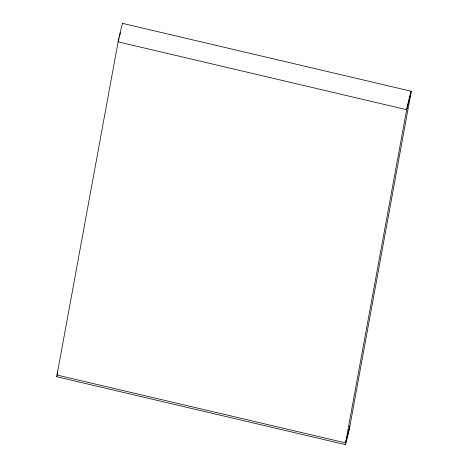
<?xml version="1.0" encoding="UTF-8"?>
<svg xmlns="http://www.w3.org/2000/svg" width="468" height="468" viewBox="0 0 468 468"><rect width="100%" height="100%" fill="white"/><g stroke="black" fill="none" stroke-linecap="round" stroke-linejoin="round"><path stroke-width="0.7" d="M349.883 426.149L345.56 442.892A10.378 0.339 -76.8 0 0 346.683 440.177A10.378 0.339 -76.8 0 0 349.883 426.149L410.992 92.956A10.378 0.339 -76.8 0 0 409.869 95.671A10.378 0.339 -76.8 0 0 406.669 109.699L345.56 442.892L57.008 375.043L118.117 41.851A10.378 0.339 -76.8 0 1 121.025 28.963A10.378 0.339 -76.8 0 1 122.639 23.926M119.018 38.364L118.117 41.851L406.669 109.699L410.992 92.956M119.375 36.966L120.457 32.783M57.728 372.253L57.008 375.043A10.378 0.339 -76.8 0 0 56.903 376.594M122.669 23.4L411.226 91.248M56.774 376.752L345.331 444.6"/></g></svg>
